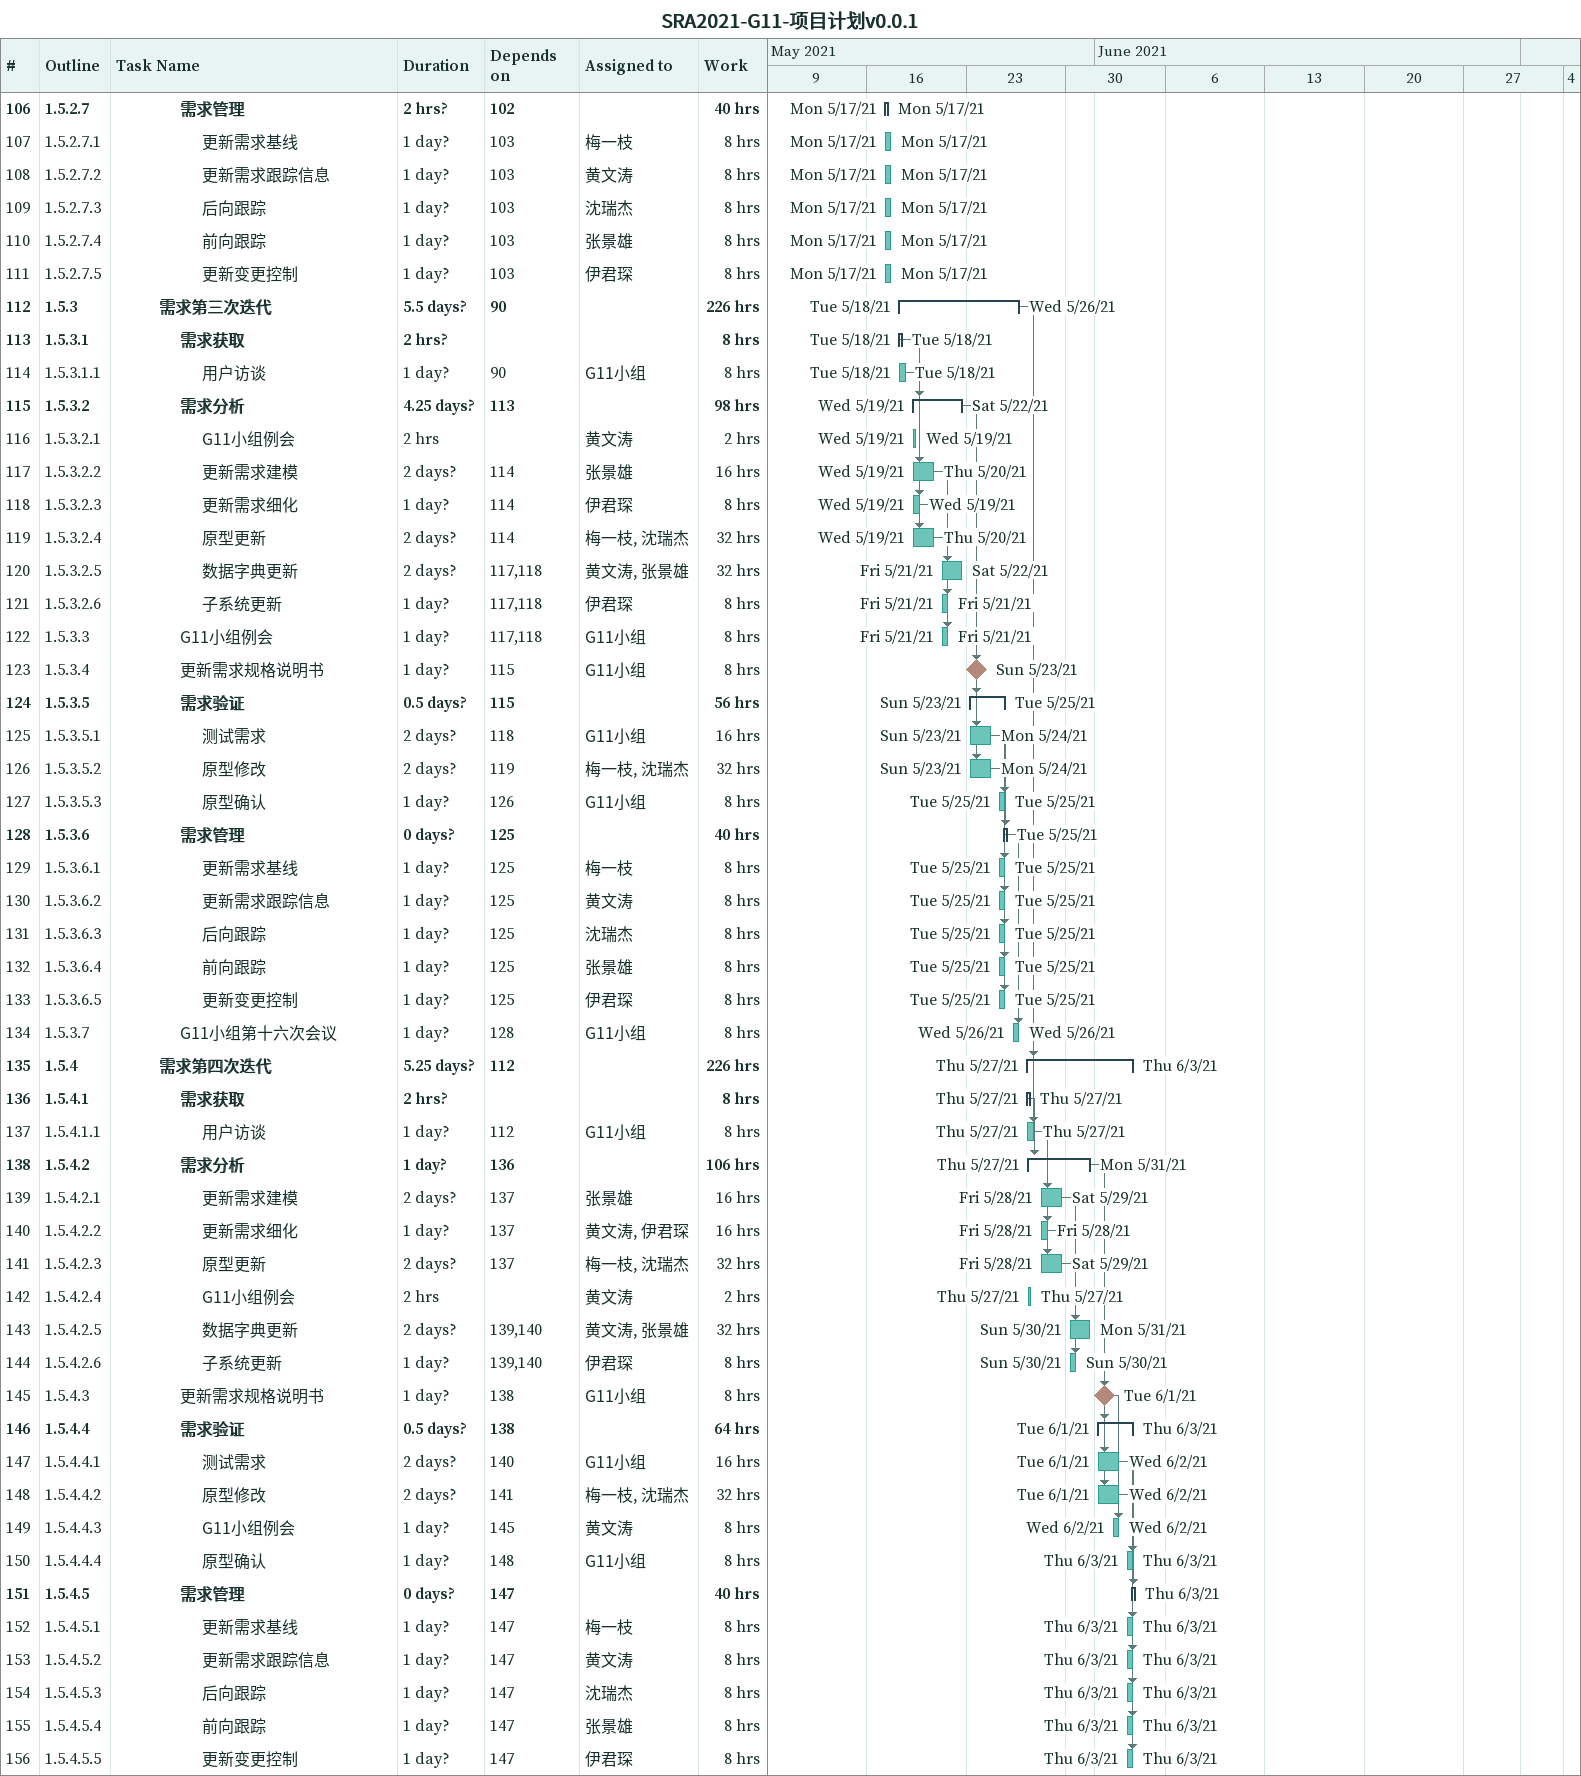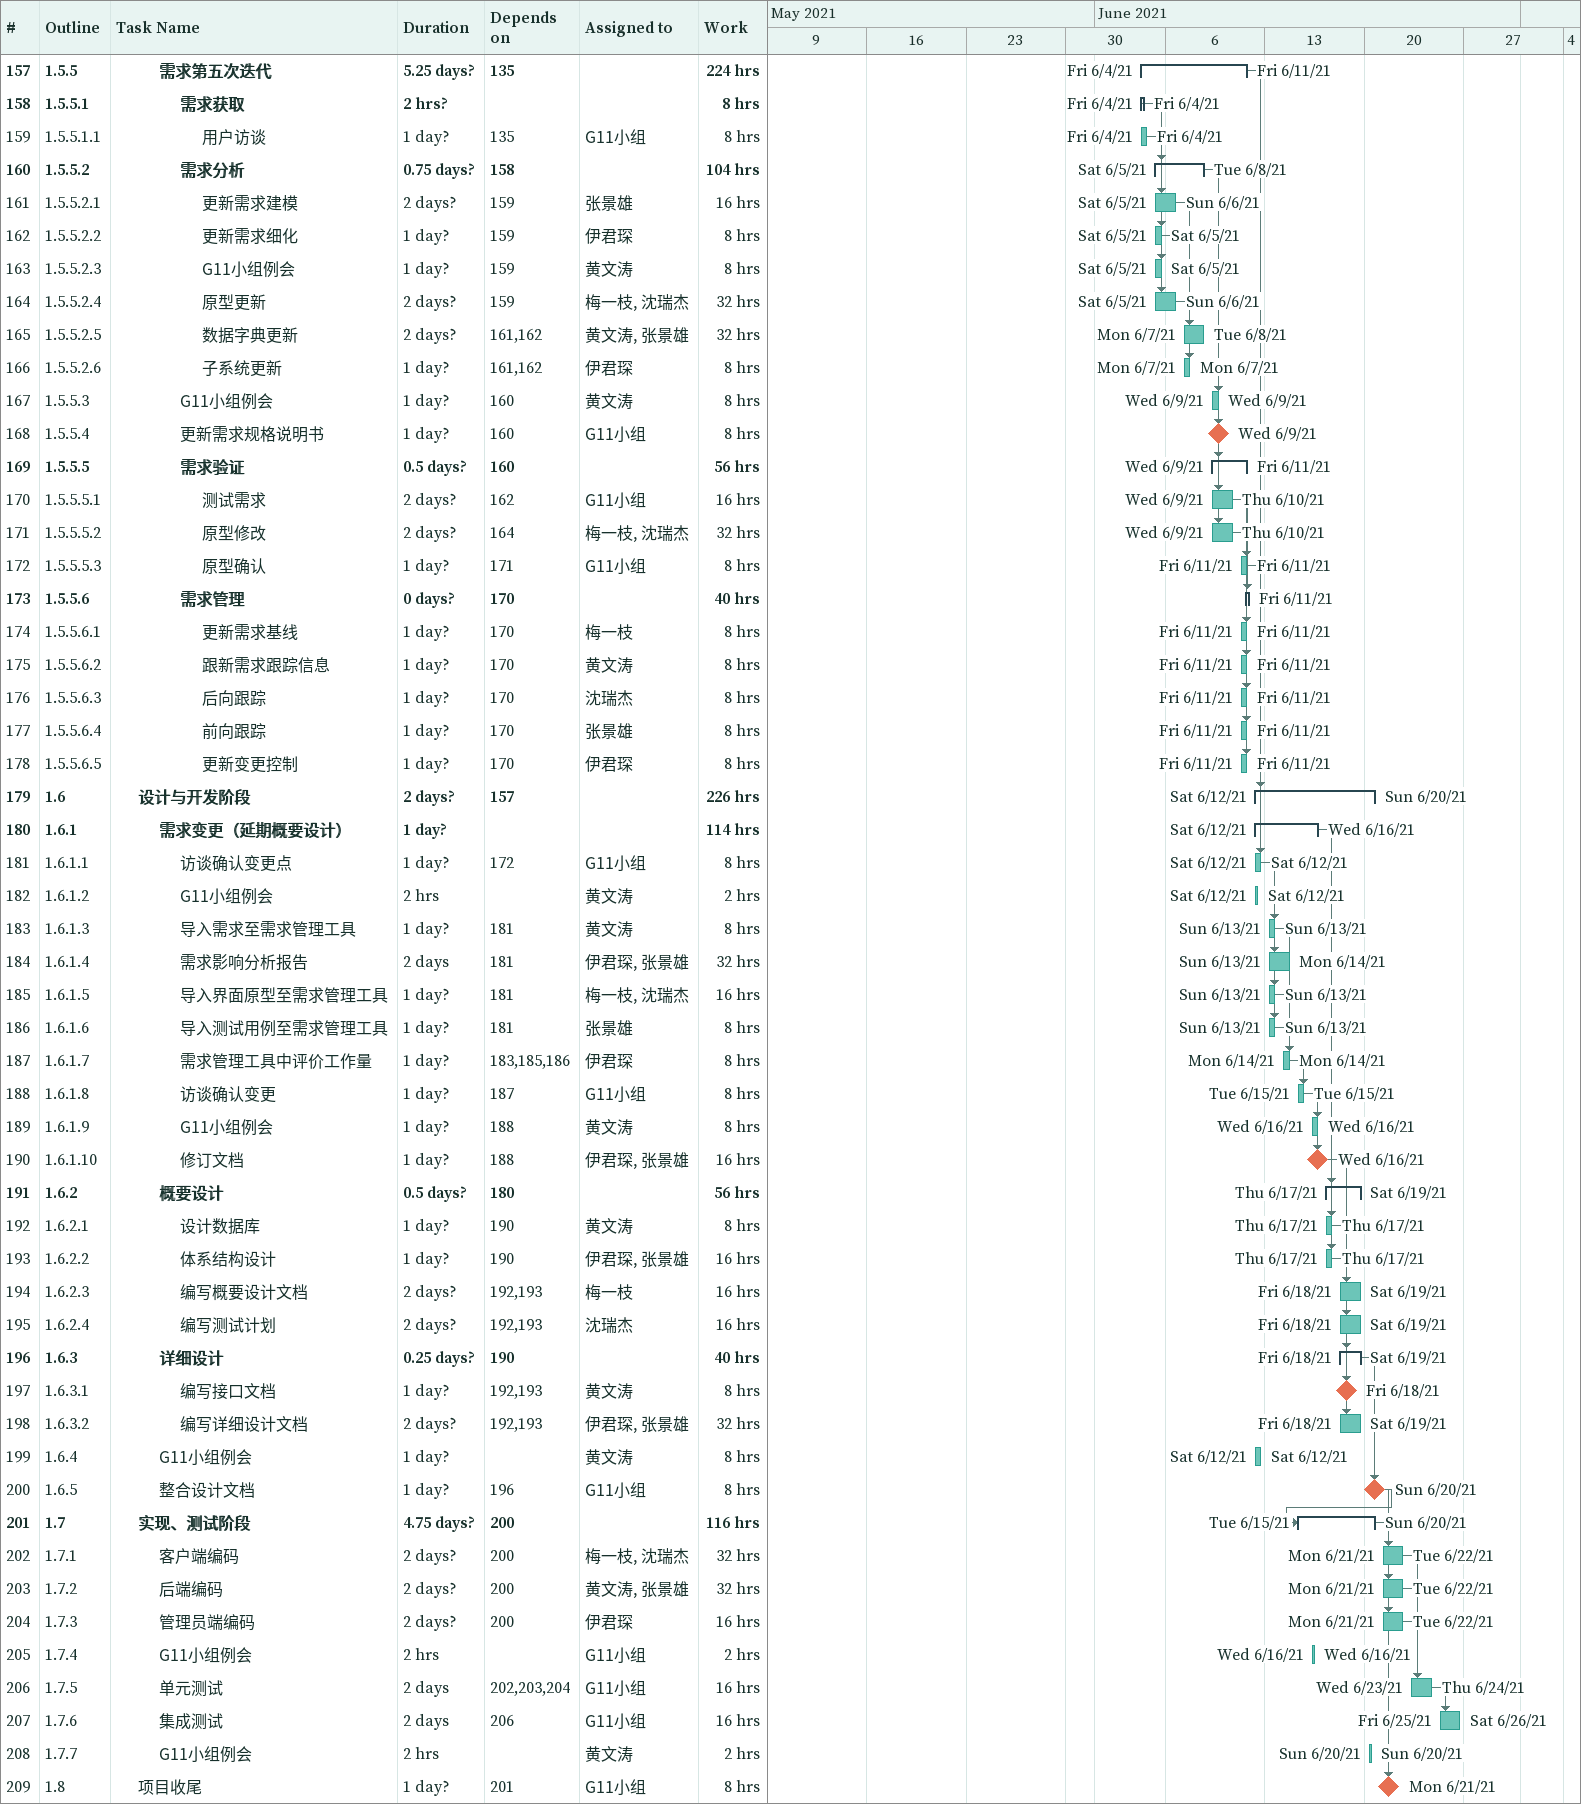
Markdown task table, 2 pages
SRA2021-G11-项目计划v0.0.1

| ID | WBS | Task | Duration | Start | Finish | Predecessors | Resources | Work (h) |
|---|---|---|---|---|---|---|---|---|
| 106 | 1.5.2.7 | **需求管理** | 2h? | 2021-05-17 | 2021-05-17 | 102 |  | 40 |
| 107 | 1.5.2.7.1 | 更新需求基线 | 1d? | 2021-05-17 | 2021-05-17 | 103 | 梅一枝 | 8 |
| 108 | 1.5.2.7.2 | 更新需求跟踪信息 | 1d? | 2021-05-17 | 2021-05-17 | 103 | 黄文涛 | 8 |
| 109 | 1.5.2.7.3 | 后向跟踪 | 1d? | 2021-05-17 | 2021-05-17 | 103 | 沈瑞杰 | 8 |
| 110 | 1.5.2.7.4 | 前向跟踪 | 1d? | 2021-05-17 | 2021-05-17 | 103 | 张景雄 | 8 |
| 111 | 1.5.2.7.5 | 更新变更控制 | 1d? | 2021-05-17 | 2021-05-17 | 103 | 伊君琛 | 8 |
| 112 | 1.5.3 | **需求第三次迭代** | 5.5d? | 2021-05-18 | 2021-05-26 | 90 |  | 226 |
| 113 | 1.5.3.1 | **需求获取** | 2h? | 2021-05-18 | 2021-05-18 |  |  | 8 |
| 114 | 1.5.3.1.1 | 用户访谈 | 1d? | 2021-05-18 | 2021-05-18 | 90 | G11小组 | 8 |
| 115 | 1.5.3.2 | **需求分析** | 4.25d? | 2021-05-19 | 2021-05-22 | 113 |  | 98 |
| 116 | 1.5.3.2.1 | G11小组例会 | 2h | 2021-05-19 | 2021-05-19 |  | 黄文涛 | 2 |
| 117 | 1.5.3.2.2 | 更新需求建模 | 2d? | 2021-05-19 | 2021-05-20 | 114 | 张景雄 | 16 |
| 118 | 1.5.3.2.3 | 更新需求细化 | 1d? | 2021-05-19 | 2021-05-19 | 114 | 伊君琛 | 8 |
| 119 | 1.5.3.2.4 | 原型更新 | 2d? | 2021-05-19 | 2021-05-20 | 114 | 梅一枝, 沈瑞杰 | 32 |
| 120 | 1.5.3.2.5 | 数据字典更新 | 2d? | 2021-05-21 | 2021-05-22 | 117, 118 | 黄文涛, 张景雄 | 32 |
| 121 | 1.5.3.2.6 | 子系统更新 | 1d? | 2021-05-21 | 2021-05-21 | 117, 118 | 伊君琛 | 8 |
| 122 | 1.5.3.3 | G11小组例会 | 1d? | 2021-05-21 | 2021-05-21 | 117, 118 | G11小组 | 8 |
| 123 | 1.5.3.4 | 更新需求规格说明书 | 1d? | 2021-05-23 | 2021-05-23 | 115 | G11小组 | 8 |
| 124 | 1.5.3.5 | **需求验证** | 0.5d? | 2021-05-23 | 2021-05-25 | 115 |  | 56 |
| 125 | 1.5.3.5.1 | 测试需求 | 2d? | 2021-05-23 | 2021-05-24 | 118 | G11小组 | 16 |
| 126 | 1.5.3.5.2 | 原型修改 | 2d? | 2021-05-23 | 2021-05-24 | 119 | 梅一枝, 沈瑞杰 | 32 |
| 127 | 1.5.3.5.3 | 原型确认 | 1d? | 2021-05-25 | 2021-05-25 | 126 | G11小组 | 8 |
| 128 | 1.5.3.6 | **需求管理** | 0d? | 2021-05-25 | 2021-05-25 | 125 |  | 40 |
| 129 | 1.5.3.6.1 | 更新需求基线 | 1d? | 2021-05-25 | 2021-05-25 | 125 | 梅一枝 | 8 |
| 130 | 1.5.3.6.2 | 更新需求跟踪信息 | 1d? | 2021-05-25 | 2021-05-25 | 125 | 黄文涛 | 8 |
| 131 | 1.5.3.6.3 | 后向跟踪 | 1d? | 2021-05-25 | 2021-05-25 | 125 | 沈瑞杰 | 8 |
| 132 | 1.5.3.6.4 | 前向跟踪 | 1d? | 2021-05-25 | 2021-05-25 | 125 | 张景雄 | 8 |
| 133 | 1.5.3.6.5 | 更新变更控制 | 1d? | 2021-05-25 | 2021-05-25 | 125 | 伊君琛 | 8 |
| 134 | 1.5.3.7 | G11小组第十六次会议 | 1d? | 2021-05-26 | 2021-05-26 | 128 | G11小组 | 8 |
| 135 | 1.5.4 | **需求第四次迭代** | 5.25d? | 2021-05-27 | 2021-06-03 | 112 |  | 226 |
| 136 | 1.5.4.1 | **需求获取** | 2h? | 2021-05-27 | 2021-05-27 |  |  | 8 |
| 137 | 1.5.4.1.1 | 用户访谈 | 1d? | 2021-05-27 | 2021-05-27 | 112 | G11小组 | 8 |
| 138 | 1.5.4.2 | **需求分析** | 1d? | 2021-05-27 | 2021-05-31 | 136 |  | 106 |
| 139 | 1.5.4.2.1 | 更新需求建模 | 2d? | 2021-05-28 | 2021-05-29 | 137 | 张景雄 | 16 |
| 140 | 1.5.4.2.2 | 更新需求细化 | 1d? | 2021-05-28 | 2021-05-28 | 137 | 黄文涛, 伊君琛 | 16 |
| 141 | 1.5.4.2.3 | 原型更新 | 2d? | 2021-05-28 | 2021-05-29 | 137 | 梅一枝, 沈瑞杰 | 32 |
| 142 | 1.5.4.2.4 | G11小组例会 | 2h | 2021-05-27 | 2021-05-27 |  | 黄文涛 | 2 |
| 143 | 1.5.4.2.5 | 数据字典更新 | 2d? | 2021-05-30 | 2021-05-31 | 139, 140 | 黄文涛, 张景雄 | 32 |
| 144 | 1.5.4.2.6 | 子系统更新 | 1d? | 2021-05-30 | 2021-05-30 | 139, 140 | 伊君琛 | 8 |
| 145 | 1.5.4.3 | 更新需求规格说明书 | 1d? | 2021-06-01 | 2021-06-01 | 138 | G11小组 | 8 |
| 146 | 1.5.4.4 | **需求验证** | 0.5d? | 2021-06-01 | 2021-06-03 | 138 |  | 64 |
| 147 | 1.5.4.4.1 | 测试需求 | 2d? | 2021-06-01 | 2021-06-02 | 140 | G11小组 | 16 |
| 148 | 1.5.4.4.2 | 原型修改 | 2d? | 2021-06-01 | 2021-06-02 | 141 | 梅一枝, 沈瑞杰 | 32 |
| 149 | 1.5.4.4.3 | G11小组例会 | 1d? | 2021-06-02 | 2021-06-02 | 145 | 黄文涛 | 8 |
| 150 | 1.5.4.4.4 | 原型确认 | 1d? | 2021-06-03 | 2021-06-03 | 148 | G11小组 | 8 |
| 151 | 1.5.4.5 | **需求管理** | 0d? | 2021-06-03 | 2021-06-03 | 147 |  | 40 |
| 152 | 1.5.4.5.1 | 更新需求基线 | 1d? | 2021-06-03 | 2021-06-03 | 147 | 梅一枝 | 8 |
| 153 | 1.5.4.5.2 | 更新需求跟踪信息 | 1d? | 2021-06-03 | 2021-06-03 | 147 | 黄文涛 | 8 |
| 154 | 1.5.4.5.3 | 后向跟踪 | 1d? | 2021-06-03 | 2021-06-03 | 147 | 沈瑞杰 | 8 |
| 155 | 1.5.4.5.4 | 前向跟踪 | 1d? | 2021-06-03 | 2021-06-03 | 147 | 张景雄 | 8 |
| 156 | 1.5.4.5.5 | 更新变更控制 | 1d? | 2021-06-03 | 2021-06-03 | 147 | 伊君琛 | 8 |
| 157 | 1.5.5 | **需求第五次迭代** | 5.25d? | 2021-06-04 | 2021-06-11 | 135 |  | 224 |
| 158 | 1.5.5.1 | **需求获取** | 2h? | 2021-06-04 | 2021-06-04 |  |  | 8 |
| 159 | 1.5.5.1.1 | 用户访谈 | 1d? | 2021-06-04 | 2021-06-04 | 135 | G11小组 | 8 |
| 160 | 1.5.5.2 | **需求分析** | 0.75d? | 2021-06-05 | 2021-06-08 | 158 |  | 104 |
| 161 | 1.5.5.2.1 | 更新需求建模 | 2d? | 2021-06-05 | 2021-06-06 | 159 | 张景雄 | 16 |
| 162 | 1.5.5.2.2 | 更新需求细化 | 1d? | 2021-06-05 | 2021-06-05 | 159 | 伊君琛 | 8 |
| 163 | 1.5.5.2.3 | G11小组例会 | 1d? | 2021-06-05 | 2021-06-05 | 159 | 黄文涛 | 8 |
| 164 | 1.5.5.2.4 | 原型更新 | 2d? | 2021-06-05 | 2021-06-06 | 159 | 梅一枝, 沈瑞杰 | 32 |
| 165 | 1.5.5.2.5 | 数据字典更新 | 2d? | 2021-06-07 | 2021-06-08 | 161, 162 | 黄文涛, 张景雄 | 32 |
| 166 | 1.5.5.2.6 | 子系统更新 | 1d? | 2021-06-07 | 2021-06-07 | 161, 162 | 伊君琛 | 8 |
| 167 | 1.5.5.3 | G11小组例会 | 1d? | 2021-06-09 | 2021-06-09 | 160 | 黄文涛 | 8 |
| 168 | 1.5.5.4 | 更新需求规格说明书 | 1d? | 2021-06-09 | 2021-06-09 | 160 | G11小组 | 8 |
| 169 | 1.5.5.5 | **需求验证** | 0.5d? | 2021-06-09 | 2021-06-11 | 160 |  | 56 |
| 170 | 1.5.5.5.1 | 测试需求 | 2d? | 2021-06-09 | 2021-06-10 | 162 | G11小组 | 16 |
| 171 | 1.5.5.5.2 | 原型修改 | 2d? | 2021-06-09 | 2021-06-10 | 164 | 梅一枝, 沈瑞杰 | 32 |
| 172 | 1.5.5.5.3 | 原型确认 | 1d? | 2021-06-11 | 2021-06-11 | 171 | G11小组 | 8 |
| 173 | 1.5.5.6 | **需求管理** | 0d? | 2021-06-11 | 2021-06-11 | 170 |  | 40 |
| 174 | 1.5.5.6.1 | 更新需求基线 | 1d? | 2021-06-11 | 2021-06-11 | 170 | 梅一枝 | 8 |
| 175 | 1.5.5.6.2 | 跟新需求跟踪信息 | 1d? | 2021-06-11 | 2021-06-11 | 170 | 黄文涛 | 8 |
| 176 | 1.5.5.6.3 | 后向跟踪 | 1d? | 2021-06-11 | 2021-06-11 | 170 | 沈瑞杰 | 8 |
| 177 | 1.5.5.6.4 | 前向跟踪 | 1d? | 2021-06-11 | 2021-06-11 | 170 | 张景雄 | 8 |
| 178 | 1.5.5.6.5 | 更新变更控制 | 1d? | 2021-06-11 | 2021-06-11 | 170 | 伊君琛 | 8 |
| 179 | 1.6 | **设计与开发阶段** | 2d? | 2021-06-12 | 2021-06-20 | 157 |  | 226 |
| 180 | 1.6.1 | **需求变更（延期概要设计）** | 1d? | 2021-06-12 | 2021-06-16 |  |  | 114 |
| 181 | 1.6.1.1 | 访谈确认变更点 | 1d? | 2021-06-12 | 2021-06-12 | 172 | G11小组 | 8 |
| 182 | 1.6.1.2 | G11小组例会 | 2h | 2021-06-12 | 2021-06-12 |  | 黄文涛 | 2 |
| 183 | 1.6.1.3 | 导入需求至需求管理工具 | 1d? | 2021-06-13 | 2021-06-13 | 181 | 黄文涛 | 8 |
| 184 | 1.6.1.4 | 需求影响分析报告 | 2d | 2021-06-13 | 2021-06-14 | 181 | 伊君琛, 张景雄 | 32 |
| 185 | 1.6.1.5 | 导入界面原型至需求管理工具 | 1d? | 2021-06-13 | 2021-06-13 | 181 | 梅一枝, 沈瑞杰 | 16 |
| 186 | 1.6.1.6 | 导入测试用例至需求管理工具 | 1d? | 2021-06-13 | 2021-06-13 | 181 | 张景雄 | 8 |
| 187 | 1.6.1.7 | 需求管理工具中评价工作量 | 1d? | 2021-06-14 | 2021-06-14 | 183, 185, 186 | 伊君琛 | 8 |
| 188 | 1.6.1.8 | 访谈确认变更 | 1d? | 2021-06-15 | 2021-06-15 | 187 | G11小组 | 8 |
| 189 | 1.6.1.9 | G11小组例会 | 1d? | 2021-06-16 | 2021-06-16 | 188 | 黄文涛 | 8 |
| 190 | 1.6.1.10 | 修订文档 | 1d? | 2021-06-16 | 2021-06-16 | 188 | 伊君琛, 张景雄 | 16 |
| 191 | 1.6.2 | **概要设计** | 0.5d? | 2021-06-17 | 2021-06-19 | 180 |  | 56 |
| 192 | 1.6.2.1 | 设计数据库 | 1d? | 2021-06-17 | 2021-06-17 | 190 | 黄文涛 | 8 |
| 193 | 1.6.2.2 | 体系结构设计 | 1d? | 2021-06-17 | 2021-06-17 | 190 | 伊君琛, 张景雄 | 16 |
| 194 | 1.6.2.3 | 编写概要设计文档 | 2d? | 2021-06-18 | 2021-06-19 | 192, 193 | 梅一枝 | 16 |
| 195 | 1.6.2.4 | 编写测试计划 | 2d? | 2021-06-18 | 2021-06-19 | 192, 193 | 沈瑞杰 | 16 |
| 196 | 1.6.3 | **详细设计** | 0.25d? | 2021-06-18 | 2021-06-19 | 190 |  | 40 |
| 197 | 1.6.3.1 | 编写接口文档 | 1d? | 2021-06-18 | 2021-06-18 | 192, 193 | 黄文涛 | 8 |
| 198 | 1.6.3.2 | 编写详细设计文档 | 2d? | 2021-06-18 | 2021-06-19 | 192, 193 | 伊君琛, 张景雄 | 32 |
| 199 | 1.6.4 | G11小组例会 | 1d? | 2021-06-12 | 2021-06-12 |  | 黄文涛 | 8 |
| 200 | 1.6.5 | 整合设计文档 | 1d? | 2021-06-20 | 2021-06-20 | 196 | G11小组 | 8 |
| 201 | 1.7 | **实现、测试阶段** | 4.75d? | 2021-06-15 | 2021-06-20 | 200 |  | 116 |
| 202 | 1.7.1 | 客户端编码 | 2d? | 2021-06-21 | 2021-06-22 | 200 | 梅一枝, 沈瑞杰 | 32 |
| 203 | 1.7.2 | 后端编码 | 2d? | 2021-06-21 | 2021-06-22 | 200 | 黄文涛, 张景雄 | 32 |
| 204 | 1.7.3 | 管理员端编码 | 2d? | 2021-06-21 | 2021-06-22 | 200 | 伊君琛 | 16 |
| 205 | 1.7.4 | G11小组例会 | 2h | 2021-06-16 | 2021-06-16 |  | G11小组 | 2 |
| 206 | 1.7.5 | 单元测试 | 2d | 2021-06-23 | 2021-06-24 | 202, 203, 204 | G11小组 | 16 |
| 207 | 1.7.6 | 集成测试 | 2d | 2021-06-25 | 2021-06-26 | 206 | G11小组 | 16 |
| 208 | 1.7.7 | G11小组例会 | 2h | 2021-06-20 | 2021-06-20 |  | 黄文涛 | 2 |
| 209 | 1.8 | 项目收尾 | 1d? | 2021-06-21 | 2021-06-21 | 201 | G11小组 | 8 |
